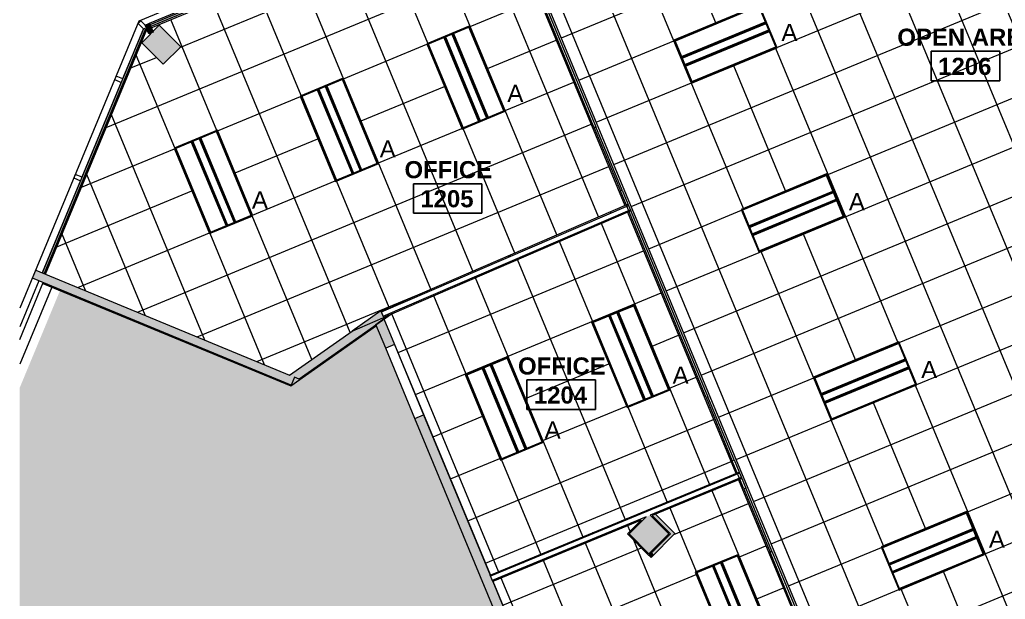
# Model space of a CAD drawing. Header units: inches. Extents: x 488 to 2071, y 800 to 2512.
# Drawn here: x 488 to 1006, y 1816 to 2121 of the extents above; entities that cross this region are included whole.
import ezdxf

# ---------------------------------------------------------------- set-up
doc = ezdxf.new("R2010")
doc.units = ezdxf.units.IN
doc.header["$MEASUREMENT"] = 0
for name, color, linetype, lineweight in [('A-AREA-IDEN', 2, 'Continuous', 9), ('A-CLNG', 13, 'Continuous', 13), ('A-CLNG-PATT', 13, 'Continuous', 13), ('A-DETL-GENF', 92, 'Continuous', 9), ('A-Flor-Shel-Tptn', 8, 'Continuous', 9), ('A-GLAZ-CURT', 52, 'Continuous', 9), ('A-GLAZ-CWMG', 51, 'Continuous', 13), ('A-Glaz-Shel', 8, 'Continuous', 9), ('A-Glaz-Shel-Sill', 8, 'Continuous', 9), ('A-WALL', 113, 'Continuous', 9), ('A-WALL-PATT', 111, 'Continuous', 13), ('A-Wall-Shel-Fill', 8, 'Continuous', 9), ('AI-Wall-Demz-E', 8, 'Continuous', 9), ('AI-Wall-Fill-E-2', 8, 'Continuous', 9), ('E-LITE-EQPM', 33, 'Continuous', 9), ('E-LITE-EQPM-IDEN', 33, 'Continuous', 9), ('I-WALL', 2, 'Continuous', 9), ('S-Cols', 8, 'Continuous', 9), ('S-Cols-Fill', 8, 'Continuous', 9)]:
    doc.layers.add(name, color=color, linetype=linetype, lineweight=lineweight)
doc.styles.add('Arial', font='arial.ttf', dxfattribs={"height": 9})
doc.styles.add('Swis721 Lt BT_B', font='', dxfattribs={"height": 9})
doc.styles.get('Swis721 Lt BT_B').set_extended_font_data('Swis721 Lt BT', bold=True)
pattern_1 = [(0, (0, 0), (30.72, 7.68), [1.267, -21.773, 1.267, -21.773, -122.88]), (0, (0, 0), (30.72, 7.68), [-46.08, 1.267, -44.813, 1.267, -21.773, -53.76]), (0, (0, 0), (30.72, 7.68), [-115.2, 1.267, -14.093, 1.267, -37.133]), (120, (11.52, 3.84), (-22.011075, 22.7643), [1.267, -21.773, 1.267, -21.773, -122.88]), (120, (11.52, 3.84), (-22.011075, 22.7643), [-46.08, 1.267, -44.813, 1.267, -21.773, -53.76]), (120, (11.52, 3.84), (-22.011075, 22.7643), [-115.2, 1.267, -14.093, 1.267, -37.133]), (240, (15.36, 19.2), (-8.708925, -30.4443), [1.267, -21.773, 1.267, -21.773, -122.88]), (240, (15.36, 19.2), (-8.708925, -30.4443), [-46.08, 1.267, -44.813, 1.267, -21.773, -53.76]), (240, (15.36, 19.2), (-8.708925, -30.4443), [-115.2, 1.267, -14.093, 1.267, -37.133])]

# ---------------------------------------------------------------- blocks, each defined once
blk = doc.blocks.new('Revit Link EDITED_dwg_MUL6-V2-Level 1 REFLECTED CEILING PLAN')
at = {"layer": 'A-Glaz-Shel', "color": 7}
for p, q in [((-1, 0.625), (-1, 1.375)), ((1, 1.375), (1, 0.625)), ((55, 0.625), (55, 1.375)), ((57, 1.375), (57, 0.625))]:
    blk.add_line(p, q, dxfattribs=at)
at = {"layer": 'A-Glaz-Shel', "color": 7, "flags": 128}
for points in [[(-1, 2.375), (-1, 6.25), (1, 6.25), (1, 2.375)], [(55, 2.375), (55, 6.25), (57, 6.25), (57, 2.375)], [(111, 6.125), (111, 6.25), (113, 6.25), (113, 6.125)]]:
    blk.add_lwpolyline(points, dxfattribs=at)
blk = doc.blocks.new('Revit Link EDITED_dwg_MUL1-V3-Level 1 REFLECTED CEILING PLAN')
at = {"layer": 'A-Glaz-Shel', "color": 7}
blk.add_line((1, 1.07), (1, 0.26), dxfattribs=at)
at = {"layer": 'A-Glaz-Shel', "color": 7, "flags": 128}
blk.add_lwpolyline([(-1, 2.97), (-1, 6.25), (1, 6.25), (1, 2.16)], dxfattribs=at)
blk = doc.blocks.new('Revit Link EDITED_dwg-5488103-Level 1 REFLECTED CEILING PLAN')
at = {"layer": 'A-Wall-Shel-Fill'}
blk.add_hatch(color=7, dxfattribs=at).paths.add_polyline_path([(819.89, 1838.2), (821.15, 1839.45), (820.07, 1840.54), (818.83, 1839.26)], flags=0)
at = {"layer": 'AI-Wall-Fill-E-2'}
h = blk.add_hatch(color=7, dxfattribs=at)
h.paths.add_polyline_path([(888.45, 1226.24), (905.49, 1267.35), (944.17, 1251.37), (945.12, 1253.65), (940.53, 1255.55), (941.49, 1257.86), (902.78, 1273.89), (883.83, 1228.16), (886.41, 1227.09)], flags=0)
h.paths.add_polyline_path([(1002.7, 1392.65), (1002.69, 1392.7), (1002.69, 1392.65)], flags=0)
h.paths.add_polyline_path([(805.56, 1487.46), (838.83, 1565.84), (838.77, 1565.99), (835.13, 1557.37)], flags=0)
h.paths.add_polyline_path([(834.85, 1588.51), (835.02, 1588.58), (785.99, 1706.88), (785.85, 1706.82), (834.83, 1588.58)], flags=0)
h.paths.add_polyline_path([(784.42, 1710.28), (784.58, 1710.35), (736.87, 1825.51), (736.71, 1825.45), (784.36, 1710.42)], flags=0)
h.paths.add_polyline_path([(735.28, 1828.91), (735.44, 1828.98), (679.69, 1963.56), (679.55, 1963.46), (713.29, 1881.99)], flags=0)
h.paths.add_polyline_path([(630.52, 1928.39), (675.5, 1960.17), (675.36, 1960.5), (635, 1932.01), (632.5, 1933.05), (630.73, 1928.77), (500.42, 1982.75), (500.25, 1982.34), (629.94, 1928.62)], flags=0)
h.paths.add_polyline_path([(662.79, 1957.29), (678.88, 1964.24), (679.3, 1963.65), (679.57, 1963.84), (677.88, 1967.94), (666.53, 1959.93)], flags=0)
at = {"layer": 'S-Cols-Fill'}
blk.add_hatch(color=7, dxfattribs=at).paths.add_polyline_path([(821.15, 1839.45), (832.38, 1850.73), (822.23, 1860.87), (820.52, 1860.16), (830.1, 1850.57), (820.07, 1840.54), (820.97, 1839.63)], flags=0)
at = {"layer": 'A-Glaz-Shel', "color": 7}
for p, q in [((553.05, 2116.36), (542.14, 2090.01)), ((541.37, 2088.16), (520.71, 2038.27)), ((519.94, 2036.42), (499.88, 1987.98)), ((498.11, 1983.7), (488.05, 1959.43)), ((488.05, 1952.9), (500.42, 1982.75))]:
    blk.add_line(p, q, dxfattribs=at)
at = {"layer": 'A-Glaz-Shel-Sill', "color": 7}
blk.add_line((504.87, 1980.43), (488.05, 1939.83), dxfattribs=at)
at = {"layer": 'A-Glaz-Shel-Sill', "color": 7, "flags": 128}
blk.add_lwpolyline([(2027.09, 2231.29), (2027.09, 2292.98), (1497.37, 2512.39), (550.6, 2120.23), (488.05, 1969.23)], dxfattribs=at)
at = {"layer": 'AI-Wall-Demz-E', "color": 7, "flags": 128}
blk.add_lwpolyline([(500.42, 1982.75), (500.25, 1982.34), (630.52, 1928.39), (675.51, 1960.15)], dxfattribs=at)
at = {"layer": 'S-Cols', "color": 7}
for p, q in [((822.23, 1860.87), (832.4, 1850.7)), ((822.23, 1860.87), (832.4, 1850.7)), ((821.15, 1839.45), (820.07, 1840.54))]:
    blk.add_line(p, q, dxfattribs=at)
at = {"extrusion": (0, 0, -1), "zscale": -1}
for name, p, rotation in [('Revit Link EDITED_dwg_MUL1-V3-Level 1 REFLECTED CEILING PLAN', (-555.38, 2115.44), 315), ('Revit Link EDITED_dwg_MUL6-V2-Level 1 REFLECTED CEILING PLAN', (-544.07, 2088.13), 292.5000000000203)]:
    blk.add_blockref(name, p, dxfattribs=dict(at, rotation=rotation))
blk = doc.blocks.new('System Panel - Glazed-5474425-Level 1 REFLECTED CEILING PLAN')
at = {"layer": 'A-GLAZ-CURT', "lineweight": 13}
for p, q in [((-257.8, 0.75), (-257.8, 1.75)), ((-257.8, 1.75), (-119.8, 1.75)), ((-119.8, 0.75), (-257.8, 0.75)), ((-119.8, 1.75), (-119.8, 0.75)), ((-83.8, 0.75), (-83.8, 1.75)), ((-83.8, 1.75), (33.84, 1.75)), ((33.84, 0.75), (-83.8, 0.75)), ((33.84, 1.75), (33.84, 0.75)), ((69.84, 0.75), (69.84, 1.75)), ((69.84, 1.75), (85.84, 1.75)), ((85.84, 0.75), (69.84, 0.75)), ((85.84, 1.75), (85.84, 0.75)), ((121.84, 0.75), (121.84, 1.75)), ((121.84, 1.75), (216.3, 1.75)), ((216.3, 0.75), (121.84, 0.75)), ((216.3, 1.75), (216.3, 0.75)), ((252.3, 0.75), (252.3, 1.75)), ((252.3, 1.75), (257.8, 1.75)), ((257.8, 0.75), (252.3, 0.75)), ((257.8, 1.75), (257.8, 0.75))]:
    blk.add_line(p, q, dxfattribs=at)
at = {"layer": 'A-GLAZ-CURT'}
for p, q in [((-83.8, 1.75), (-119.8, 1.75)), ((-119.8, 0.75), (-83.8, 0.75)), ((69.84, 1.75), (33.84, 1.75)), ((33.84, 0.75), (69.84, 0.75)), ((121.84, 1.75), (85.84, 1.75)), ((85.84, 0.75), (121.84, 0.75)), ((252.3, 1.75), (216.3, 1.75)), ((216.3, 0.75), (252.3, 0.75))]:
    blk.add_line(p, q, dxfattribs=at)
blk = doc.blocks.new('System Panel - Glazed-5309573-Level 1 REFLECTED CEILING PLAN')
at = {"layer": 'A-GLAZ-CURT'}
blk.add_hatch(color=7, dxfattribs=at).paths.add_polyline_path([(-13.05, 0.75), (13.05, 0.75), (13.05, 1.75), (-13.05, 1.75), (-13.05, 1.38)], flags=0)
at = {"layer": 'A-GLAZ-CURT', "color": 55, "lineweight": 20}
for p, q in [((-13.05, 0.75), (-13.05, 1.75)), ((-13.05, 1.75), (13.05, 1.75)), ((13.05, 0.75), (-13.05, 0.75)), ((13.05, 1.75), (13.05, 0.75))]:
    blk.add_line(p, q, dxfattribs=at)
blk = doc.blocks.new('System Panel - Glazed-5309574-Level 1 REFLECTED CEILING PLAN')
at = {"layer": 'A-GLAZ-CURT'}
blk.add_hatch(color=7, dxfattribs=at).paths.add_polyline_path([(-69.6, 0.75), (69.66, 0.75), (69.66, 1.75), (-69.6, 1.75), (-69.6, 1.47)], flags=0)
at = {"layer": 'A-GLAZ-CURT', "color": 55, "lineweight": 20}
for p, q in [((-69.66, 0.75), (-69.66, 1.75)), ((-69.66, 1.75), (69.66, 1.75)), ((69.66, 0.75), (-69.66, 0.75)), ((69.66, 1.75), (69.66, 0.75))]:
    blk.add_line(p, q, dxfattribs=at)
blk = doc.blocks.new('Rectangular Mullion - 2_5_ x 5_ rectangular-5308160-Level 1 REFLECTED CEILING PLAN')
at = {"layer": 'A-GLAZ-CWMG', "lineweight": 9}
blk.add_line((556.26, 2119.19), (580.37, 2129.18), dxfattribs=at)
blk = doc.blocks.new('Rectangular Mullion - 2_5_ x 5_ rectangular-5309581-Level 1 REFLECTED CEILING PLAN')
at = {"layer": 'A-GLAZ-CWMG', "lineweight": 9}
blk.add_hatch(color=7, dxfattribs=at).paths.add_polyline_path([(0, 2.5), (-1.89, 2.5), (-2.5, 2.25), (-2.5, -2.5), (0, -2.5), (0, 0)], flags=0)
at = {"layer": 'A-GLAZ-CWMG', "color": 55, "lineweight": 20}
for p, q in [((-2.5, 2.5), (0, 2.5)), ((-2.5, -2.5), (-2.5, 2.5)), ((0, 2.5), (0, -2.5)), ((0, -2.5), (-2.5, -2.5))]:
    blk.add_line(p, q, dxfattribs=at)
blk = doc.blocks.new('L-Recessed-Axis-Plano - 2 X 4-4550867-Level 1 REFLECTED CEILING PLAN')
at = {"layer": 'E-LITE-EQPM'}
for p, q in [((23.91, 11.87), (-23.91, 11.87)), ((-23.91, 11.87), (-23.91, -11.88)), ((-23.87, -11.56), (-23.87, 11.56)), ((-23.87, 11.56), (23.88, 11.56)), ((23.88, 11.56), (23.88, -11.56)), ((23.91, -11.88), (23.91, 11.87)), ((-23.87, 2.74), (23.88, 2.74)), ((23.88, 2.51), (-23.87, 2.51)), ((-23.87, 2.3), (23.88, 2.3)), ((-23.87, 2.2), (23.88, 2.2)), ((-23.87, 1.83), (23.88, 1.83)), ((-23.87, -1.83), (23.88, -1.83)), ((-23.87, -2.2), (23.88, -2.2)), ((-23.87, -2.3), (23.88, -2.3)), ((-23.87, -2.51), (23.88, -2.51)), ((-23.87, -2.74), (23.88, -2.74)), ((-23.91, -11.88), (23.91, -11.88)), ((23.88, -11.56), (-23.87, -11.56))]:
    blk.add_line(p, q, dxfattribs=at)
blk = doc.blocks.new('Room Tag - Room Name and Number-3379422-Level 1 REFLECTED CEILING PLAN')
at = {"layer": 'A-AREA-IDEN'}
for p, q in [((-0.1881, -0.1636), (-0.1881, -0.0018)), ((-0.1881, -0.0018), (0.1869, -0.0018)), ((0.1869, -0.0018), (-0.1881, -0.0018)), ((-0.1881, -0.0018), (-0.1881, -0.1636)), ((0.1869, -0.0018), (0.1869, -0.1636)), ((0.1869, -0.1636), (0.1869, -0.0018)), ((0.1869, -0.1636), (-0.1881, -0.1636)), ((-0.1881, -0.1636), (0.1869, -0.1636))]:
    blk.add_line(p, q, dxfattribs=at)

msp = doc.modelspace()

# ---------------------------------------------------------------- hatches: boundary and pattern name
at = {"layer": 'A-CLNG-PATT'}
h = msp.add_hatch(dxfattribs=at)
h.set_pattern_fill('FP_4', color=256, style=0, pattern_type=2)
h.set_pattern_definition([(292.5, (984.87, 1991.512), (-22.1731, -9.1844), []), (202.5, (984.87, 1991.512), (-9.1844, 22.1731), [])])
h.paths.add_polyline_path([(936.47, 1716.21), (1080.67, 1775.94), (1049.26, 1851.78), (1048.22, 1851.35), (1016.67, 1927.51), (1071.54, 1950.24), (1066.76, 1961.78), (1081.54, 1967.9), (1086.32, 1956.36), (1189.98, 1999.3), (1059.52, 2314.25), (1050.14, 2310.37), (1048.51, 2314.29), (954.19, 2275.22), (959.07, 2263.44), (944.28, 2257.32), (939.41, 2269.1), (741.43, 2187.09), (935.79, 1717.85)], flags=0)
h.paths.add_polyline_path([(950.23, 1821.02), (940.83, 1843.72), (985.76, 1862.33), (995.16, 1839.63), (950.45, 1821.12)], flags=0)
h.paths.add_polyline_path([(1050.22, 1856.33), (1084.1, 1870.36), (1055.45, 1939.52), (1021.57, 1925.48), (1050.19, 1856.39)], flags=0)
h.paths.add_polyline_path([(1087.56, 1871.79), (1220.06, 1926.68), (1191.41, 1995.83), (1087.48, 1952.78), (1087.38, 1953), (1073.33, 1947.19), (1073.43, 1946.96), (1058.91, 1940.95), (1087.22, 1872.61)], flags=0)
h.paths.add_polyline_path([(914.66, 1910.31), (905.26, 1933), (950.19, 1951.61), (959.59, 1928.92), (914.88, 1910.4)], flags=0)
h.paths.add_polyline_path([(1119.07, 1916.15), (1109.67, 1938.84), (1154.59, 1957.45), (1163.99, 1934.76), (1119.29, 1916.24)], flags=0)
h.paths.add_polyline_path([(1068.82, 1974.16), (1059.42, 1996.86), (1104.35, 2015.46), (1113.75, 1992.77), (1069.04, 1974.25)], flags=0)
h.paths.add_polyline_path([(876.67, 1998.61), (867.27, 2021.31), (912.2, 2039.92), (921.6, 2017.22), (876.89, 1998.71)], flags=0)
h.paths.add_polyline_path([(1032.04, 2062.97), (1022.64, 2085.66), (1067.56, 2104.27), (1076.96, 2081.58), (1032.26, 2063.06)], flags=0)
h.paths.add_polyline_path([(841.2, 2087.66), (831.8, 2110.35), (876.73, 2128.96), (886.13, 2106.27), (841.42, 2087.75)], flags=0)
h.paths.add_polyline_path([(995.36, 2151.51), (985.96, 2174.21), (1030.89, 2192.81), (1040.28, 2170.12), (995.58, 2151.6)], flags=0)
h.paths.add_polyline_path([(812.44, 2153.68), (803.04, 2176.37), (847.97, 2194.98), (857.36, 2172.29), (812.66, 2153.77)], flags=0)
h.paths.add_polyline_path([(967.81, 2218.04), (958.41, 2240.73), (1003.33, 2259.34), (1012.73, 2236.64), (968.03, 2218.13)], flags=0)
h = msp.add_hatch(dxfattribs=at)
h.set_pattern_fill('FP_2', color=256, style=0, pattern_type=2)
h.set_pattern_definition([(22.5, (667.49, 2067.87), (9.1844, -22.1731), []), (292.5, (667.49, 2067.87), (-22.1731, -9.1844), [])])
h.paths.add_polyline_path([(833.58, 1592.04), (960.92, 1644.79), (932.09, 1714.4), (933.82, 1715.11), (915.09, 1760.35), (786.01, 1706.88), (825.53, 1611.48)], flags=0)
h.paths.add_polyline_path([(841.4, 1646.45), (822.79, 1691.38), (845.48, 1700.78), (864.09, 1655.85), (841.57, 1646.53)], flags=0)
h.paths.add_polyline_path([(909.4, 1673.03), (890.79, 1717.96), (913.49, 1727.36), (932.09, 1682.43), (909.78, 1673.19)], flags=0)
h.paths.add_polyline_path([(784.58, 1710.35), (913.65, 1763.81), (865.95, 1878.98), (822.27, 1860.88), (832.4, 1850.7), (819.89, 1838.2), (807.5, 1850.59), (814.62, 1857.72), (736.87, 1825.51), (784.36, 1710.88)], flags=0)
h.paths.add_polyline_path([(795.63, 1756.94), (777.03, 1801.86), (799.72, 1811.26), (818.33, 1766.34), (796.01, 1757.09)], flags=0)
h.paths.add_polyline_path([(861.77, 1785.42), (843.16, 1830.34), (865.85, 1839.74), (884.46, 1794.82), (862.15, 1785.57)], flags=0)
h.paths.add_polyline_path([(735.44, 1828.98), (864.51, 1882.44), (807.6, 2019.83), (683.44, 1966.21), (679.69, 1963.56), (735.28, 1829.36)], flags=0)
h.paths.add_polyline_path([(740.76, 1889.43), (722.15, 1934.35), (744.84, 1943.75), (763.45, 1898.82), (741.13, 1889.58)], flags=0)
h.paths.add_polyline_path([(807.28, 1916.98), (788.67, 1961.9), (811.36, 1971.3), (829.97, 1926.38), (807.65, 1917.13)], flags=0)
h.paths.add_polyline_path([(629.94, 1934.1), (677.89, 1967.92), (677.92, 1967.91), (806.17, 2023.29), (737.58, 2188.88), (737.5, 2188.85), (736.54, 2191.16), (687.12, 2170.69), (688.07, 2168.38), (685.76, 2167.42), (684.81, 2169.73), (635.38, 2149.26), (636.34, 2146.95), (634.03, 2145.99), (633.07, 2148.3), (583.64, 2127.82), (584.6, 2125.52), (582.29, 2124.56), (581.33, 2126.87), (557.21, 2116.88), (558.07, 2114.8), (561.42, 2118.15), (572.74, 2106.84), (563.54, 2097.64), (552.23, 2108.96), (557.61, 2114.34), (555.86, 2113.61), (554.9, 2115.92), (501.61, 1987.26), (629.88, 1934.13)], flags=0)
h.paths.add_polyline_path([(679.58, 1963.84), (682.04, 1965.61), (679.37, 1964.45), (679.13, 1964.93), (679.57, 1963.84)], flags=0)
h.paths.add_polyline_path([(587.85, 2008.57), (569.24, 2053.49), (591.94, 2062.89), (610.54, 2017.96), (588.23, 2008.72)], flags=0)
h.paths.add_polyline_path([(654.07, 2035.99), (635.46, 2080.92), (658.15, 2090.32), (676.76, 2045.39), (654.44, 2036.15)], flags=0)
h.paths.add_polyline_path([(720.59, 2063.55), (701.98, 2108.47), (724.67, 2117.87), (743.28, 2072.95), (720.96, 2063.7)], flags=0)
at = {"layer": 'A-DETL-GENF'}
h = msp.add_hatch(color=9, dxfattribs=at)
h.paths.add_polyline_path([(488.05, 799.94), (1415.16, 799.94), (1461.44, 911.67), (1454.19, 914.67), (1460.19, 929.16), (1467.44, 926.16), (1483.65, 965.29), (1375.23, 1012.17), (1376.16, 1014.32), (1339.44, 1030.19), (1338.51, 1028.04), (1114.81, 1124.75), (1093.18, 1072.51), (1093.12, 1072.51), (1093.09, 1072.46), (997, 1112.26), (954.85, 1010.5), (954.06, 1010.84), (953.51, 1009.5), (920.23, 1023.28), (831.49, 809.04), (756.81, 839.97), (759.15, 845.61), (547.33, 933.35), (585.4, 1025.28), (752.68, 955.99), (848.55, 1187.43), (864.26, 1180.91), (870.07, 1194.89), (874.34, 1193.12), (905.88, 1265.96), (939.16, 1252.24), (939.59, 1253.23), (905.48, 1267.36), (888.45, 1226.24), (883.83, 1228.16), (902.78, 1273.89), (941.49, 1257.87), (943.21, 1262.01), (943.36, 1261.95), (959.26, 1298.66), (958.51, 1298.97), (996.19, 1389.93), (798.83, 1471.68), (838.32, 1567.02), (675.55, 1959.92), (630.52, 1928.39), (509.26, 1978.61), (488.05, 1927.42), (488.05, 815.54)], flags=0)
h.paths.add_polyline_path([(776.32, 846.05), (776.32, 846.05), (774.9, 846.64)], flags=0)
h.paths.add_polyline_path([(771.7, 847.96), (773.87, 853.2), (778.49, 851.28), (792.27, 884.54), (787.64, 886.46), (791.76, 896.39), (782.02, 900.42), (885.31, 1149.79), (845.1, 1166.44), (737.24, 906.04), (608.76, 959.26), (610.61, 963.74), (734.62, 912.38), (750.86, 951.6), (588.29, 1018.94), (553.94, 936.02), (761.06, 850.23), (761.82, 852.06), (771.32, 848.12)], flags=0)
h.paths.add_polyline_path([(793.67, 901.01), (895.06, 1145.78), (889.96, 1147.88), (788.57, 903.12), (792.27, 901.59)], flags=0)
h.paths.add_polyline_path([(1208.68, 1017.04), (1194.19, 1023.04), (1200.19, 1037.54), (1214.69, 1031.54), (1213.24, 1028.04)], flags=0)
h.paths.add_polyline_path([(1090.45, 1079.14), (1112.07, 1131.34), (1230.33, 1082.36), (1281.61, 1206.16), (1128.37, 1269.63), (1102.35, 1206.86), (1094.97, 1209.92), (1123.94, 1280.18), (1040.89, 1314.58), (990.18, 1192.17), (1069.67, 1159.21), (1061.02, 1138.33), (1056.4, 1140.24), (1063.1, 1156.5), (988.25, 1187.5), (980.98, 1169.95), (980.92, 1169.97), (981.85, 1172.21), (981.02, 1172.53), (965.78, 1135.57), (966.54, 1135.25), (967.14, 1136.71), (967.2, 1136.69), (964.91, 1131.14), (1039.78, 1100.13), (1041.09, 1103.29), (1045.71, 1101.38), (1044.4, 1098.22), (1088.56, 1079.93)], flags=0)
h.paths.add_polyline_path([(887.16, 1154.26), (891.3, 1164.3), (851.25, 1180.89), (847.09, 1170.85), (885.31, 1155.02)], flags=0)
h.paths.add_polyline_path([(904.36, 1164.29), (905.85, 1167.9), (870.61, 1183.16), (868.88, 1179), (904.34, 1164.3)], flags=0)
h.paths.add_polyline_path([(1283.14, 1209.85), (1287.81, 1221.14), (1134.66, 1284.58), (1129.99, 1273.29), (1281.61, 1210.49)], flags=0)
h.paths.add_polyline_path([(1289.34, 1224.83), (1290.07, 1226.59), (1331.78, 1327.29), (1322.58, 1336.49), (1309.08, 1349.24), (1221.09, 1385.7), (1246.73, 1447.6), (1198.68, 1467.46), (1196.96, 1463.37), (1192.34, 1465.28), (1194.02, 1469.43), (1118.06, 1500.89), (1115.77, 1495.35), (1115.71, 1495.37), (1116.29, 1496.78), (1114.94, 1497.31), (1099.7, 1460.36), (1100.98, 1459.83), (1101.93, 1462.11), (1101.99, 1462.09), (1095.1, 1445.46), (1171.08, 1414.03), (1177.03, 1428.33), (1181.65, 1426.42), (1173.77, 1407.4), (1093.17, 1440.79), (1042.46, 1318.38), (1081.48, 1302.23), (1125.55, 1284.06), (1154.48, 1354.23), (1162.11, 1351.08), (1136.1, 1288.31), (1287.81, 1225.47)], flags=0)
h.paths.add_polyline_path([(589.16, 1272.98), (574.66, 1278.98), (580.66, 1293.48), (595.16, 1287.48)], flags=0)
h.paths.add_polyline_path([(1338.28, 1342.98), (1375.21, 1432.15), (1292.74, 1466.31), (1291.68, 1465.88), (1289.76, 1470.49), (1287.77, 1469.67), (1287.64, 1469.99), (1294.3, 1472.75), (1263.3, 1547.54), (1207.64, 1524.53), (1195.14, 1554.68), (1170.66, 1544.54), (1170.3, 1545.41), (1133.35, 1530.1), (1133.71, 1529.24), (1128.98, 1527.25), (1120, 1505.56), (1246.75, 1453.06), (1254.38, 1456.21), (1254.51, 1455.89), (1252.81, 1455.19), (1254.72, 1450.57), (1253.1, 1449.9), (1234.13, 1404.09), (1257.45, 1394.41), (1250.97, 1378.72), (1331.47, 1345.38), (1333.68, 1347.58), (1338.13, 1343.13)], flags=0)
h.paths.add_polyline_path([(1246.34, 1380.64), (1250.93, 1391.72), (1232.21, 1399.47), (1227.64, 1388.39), (1238.78, 1383.77)], flags=0)
h.paths.add_polyline_path([(717.73, 1583.41), (703.24, 1589.41), (709.24, 1603.9), (723.74, 1597.9)], flags=0)
at = {"layer": 'A-WALL'}
for points in [[(563.54, 2097.64), (572.74, 2106.84), (561.42, 2118.15), (552.23, 2108.96), (562.79, 2098.4)], [(818.79, 1840.14), (829.22, 1850.57), (819.41, 1860.38), (817.28, 1859.5), (808.36, 1850.57), (817.91, 1841.02)]]:
    msp.add_hatch(color=250, dxfattribs=at).paths.add_polyline_path(points, flags=0)
at = {"layer": 'A-WALL-PATT', "lineweight": 9}
h = msp.add_hatch(dxfattribs=at)
h.set_pattern_fill('FP_1', color=256, style=0, pattern_type=2)
h.set_pattern_definition(pattern_1)
h.paths.add_polyline_path([(678.14, 1967.32), (808, 2023.4), (807.75, 2023.98), (677.89, 1967.9), (678.1, 1967.42)], flags=0)
h = msp.add_hatch(dxfattribs=at)
h.set_pattern_fill('FP_1', color=256, style=0, pattern_type=2)
h.set_pattern_definition(pattern_1)
h.paths.add_polyline_path([(679.37, 1964.45), (809.24, 2020.53), (808.99, 2021.11), (679.13, 1965.03)], flags=0)
for points in [[(630.73, 1928.77), (632.5, 1933.05), (496.53, 1989.36), (494.76, 1985.09), (630.52, 1928.86)], [(635, 1932.01), (683.44, 1966.21), (682.09, 1965.63), (679.3, 1963.65), (678.88, 1964.24), (662.79, 1957.29), (629.95, 1934.1), (632.5, 1933.05)]]:
    msp.add_hatch(color=7, dxfattribs=at).paths.add_polyline_path(points, flags=0)
h = msp.add_hatch(color=7, dxfattribs=at)
h.paths.add_polyline_path([(838.83, 1565.84), (841.57, 1572.29), (700.34, 1913.27), (695.72, 1911.35), (838.78, 1565.98)], flags=0)
h.paths.add_polyline_path([(680.41, 1948.31), (685.03, 1950.22), (679.55, 1963.46), (675.36, 1960.5), (679.62, 1950.22)], flags=0)
h = msp.add_hatch(dxfattribs=at)
h.set_pattern_fill('FP_1', color=256, style=0, pattern_type=2)
h.set_pattern_definition(pattern_1)
h.paths.add_polyline_path([(735.52, 1828.33), (866.37, 1882.53), (866.13, 1883.11), (735.28, 1828.91)], flags=0)
h = msp.add_hatch(dxfattribs=at)
h.set_pattern_fill('FP_1', color=256, style=0, pattern_type=2)
h.set_pattern_definition(pattern_1)
h.paths.add_polyline_path([(736.71, 1825.45), (816.13, 1858.34), (817.28, 1859.5), (736.47, 1826.02)], flags=0)
h.paths.add_polyline_path([(819.89, 1859.9), (867.56, 1879.65), (867.33, 1880.22), (819.41, 1860.38), (819.89, 1859.9)], flags=0)
at = {"layer": 'A-WALL-PATT'}
msp.add_hatch(color=250, dxfattribs=at).paths.add_polyline_path([(818.79, 1839.26), (830.1, 1850.57), (820.52, 1860.16), (819.89, 1859.9), (829.22, 1850.57), (818.79, 1840.14), (808.38, 1850.59), (816.13, 1858.34), (814.62, 1857.72), (807.5, 1850.55), (818.59, 1839.45)], flags=0)

# ---------------------------------------------------------------- linework, layer by layer
at = {"layer": 'A-CLNG'}
for p, q in [((737.58, 2188.88), (806.17, 2023.29)), ((936.47, 1716.21), (741.43, 2187.09)), ((557.21, 2116.88), (581.33, 2126.87)), ((876.73, 2128.96), (831.8, 2110.35)), ((886.13, 2106.27), (876.73, 2128.96)), ((501.61, 1987.26), (554.9, 2115.92)), ((724.67, 2117.87), (701.98, 2108.47)), ((743.28, 2072.95), (724.67, 2117.87)), ((701.98, 2108.47), (720.59, 2063.55)), ((831.8, 2110.35), (841.2, 2087.66)), ((841.2, 2087.66), (886.13, 2106.27)), ((658.15, 2090.32), (635.46, 2080.92)), ((676.76, 2045.39), (658.15, 2090.32)), ((635.46, 2080.92), (654.07, 2035.99)), ((720.59, 2063.55), (743.28, 2072.95)), ((591.94, 2062.89), (569.24, 2053.49)), ((610.54, 2017.96), (591.94, 2062.89)), ((569.24, 2053.49), (587.85, 2008.57)), ((654.07, 2035.99), (676.76, 2045.39)), ((912.2, 2039.92), (867.27, 2021.31)), ((921.6, 2017.22), (912.2, 2039.92)), ((867.27, 2021.31), (876.67, 1998.61)), ((587.85, 2008.57), (610.54, 2017.96)), ((807.6, 2019.83), (864.51, 1882.44)), ((876.67, 1998.61), (921.6, 2017.22)), ((811.36, 1971.3), (788.67, 1961.9)), ((829.97, 1926.38), (811.36, 1971.3)), ((677.88, 1967.94), (662.79, 1957.29)), ((677.89, 1967.9), (677.88, 1967.94)), ((679.58, 1963.84), (678.13, 1967.32)), ((735.44, 1828.98), (679.69, 1963.56)), ((788.67, 1961.9), (807.28, 1916.98)), ((950.19, 1951.61), (905.26, 1933)), ((959.59, 1928.92), (950.19, 1951.61)), ((744.84, 1943.75), (722.15, 1934.35)), ((763.45, 1898.82), (744.84, 1943.75)), ((722.15, 1934.35), (740.76, 1889.43)), ((905.26, 1933), (914.66, 1910.31)), ((914.66, 1910.31), (959.59, 1928.92)), ((807.28, 1916.98), (829.97, 1926.38)), ((740.76, 1889.43), (763.45, 1898.82)), ((865.95, 1878.98), (913.65, 1763.81)), ((832.42, 1850.73), (822.27, 1860.88)), ((985.76, 1862.33), (940.83, 1843.72)), ((995.16, 1839.63), (985.76, 1862.33)), ((819.89, 1838.2), (832.42, 1850.73)), ((818.81, 1839.28), (819.89, 1838.2)), ((865.85, 1839.74), (843.16, 1830.34)), ((884.46, 1794.82), (865.85, 1839.74)), ((940.83, 1843.72), (950.23, 1821.02)), ((950.23, 1821.02), (995.16, 1839.63)), ((843.16, 1830.34), (861.77, 1785.42)), ((784.58, 1710.35), (736.87, 1825.51))]:
    msp.add_line(p, q, dxfattribs=at)
at = {"layer": 'A-WALL', "color": 55, "lineweight": 20}
for p, q in [((552.23, 2108.96), (561.42, 2118.15)), ((561.42, 2118.15), (572.74, 2106.84)), ((563.54, 2097.64), (552.23, 2108.96)), ((572.74, 2106.84), (563.54, 2097.64)), ((494.76, 1985.09), (496.53, 1989.36)), ((496.53, 1989.36), (629.94, 1934.1)), ((630.73, 1928.77), (494.76, 1985.09)), ((683.44, 1966.21), (635, 1932.01)), ((662.79, 1957.29), (678.88, 1964.24)), ((678.88, 1964.24), (679.3, 1963.65)), ((679.43, 1963.74), (682.09, 1965.63)), ((682.09, 1965.63), (683.44, 1966.21)), ((629.94, 1934.1), (662.79, 1957.29)), ((632.5, 1933.05), (630.73, 1928.77)), ((635, 1932.01), (632.5, 1933.05)), ((820.52, 1860.16), (830.1, 1850.57)), ((807.48, 1850.57), (814.62, 1857.72)), ((818.79, 1839.26), (807.48, 1850.57)), ((830.1, 1850.57), (818.79, 1839.26))]:
    msp.add_line(p, q, dxfattribs=at)
at = {"layer": 'A-WALL', "lineweight": 13}
for p, q in [((678.14, 1967.32), (808, 2023.4)), ((679.13, 1965.03), (808.99, 2021.11)), ((866.37, 1882.53), (735.52, 1828.33)), ((867.33, 1880.22), (819.41, 1860.38)), ((817.28, 1859.5), (736.47, 1826.02)), ((736.71, 1825.45), (735.28, 1828.91))]:
    msp.add_line(p, q, dxfattribs=at)
at = {"layer": 'A-WALL', "color": 135, "lineweight": 13}
for p, q in [((679.3, 1963.65), (679.43, 1963.74)), ((819.41, 1860.38), (819.89, 1859.9)), ((819.89, 1859.9), (829.22, 1850.57)), ((808.36, 1850.57), (816.13, 1858.34)), ((816.13, 1858.34), (817.28, 1859.5)), ((818.79, 1840.14), (808.36, 1850.57)), ((829.22, 1850.57), (818.79, 1840.14))]:
    msp.add_line(p, q, dxfattribs=at)
at = {"layer": 'I-WALL', "lineweight": 13}
for p, q in [((677.89, 1967.9), (807.75, 2023.98)), ((809.24, 2020.53), (683.44, 1966.21)), ((807.75, 2023.98), (809.24, 2020.53)), ((679.37, 1964.45), (677.89, 1967.9)), ((682.09, 1965.63), (679.37, 1964.45)), ((695.72, 1911.35), (680.41, 1948.31)), ((685.03, 1950.22), (700.34, 1913.27)), ((735.28, 1828.91), (866.13, 1883.11)), ((866.13, 1883.11), (867.56, 1879.65)), ((867.56, 1879.65), (820.52, 1860.16)), ((814.62, 1857.72), (736.71, 1825.45))]:
    msp.add_line(p, q, dxfattribs=at)
at = {"layer": 'I-WALL', "color": 55, "lineweight": 20}
for p, q in [((675.25, 1960.77), (679.3, 1963.65)), ((679.43, 1963.74), (685.03, 1950.22)), ((680.41, 1948.31), (675.25, 1960.77)), ((700.34, 1913.27), (735.28, 1828.91)), ((838.83, 1565.84), (695.72, 1911.35)), ((736.71, 1825.45), (844.26, 1565.81))]:
    msp.add_line(p, q, dxfattribs=at)
at = {"layer": 'I-WALL'}
for p, q in [((685.03, 1950.22), (680.41, 1948.31)), ((695.72, 1911.35), (700.34, 1913.27))]:
    msp.add_line(p, q, dxfattribs=at)

# ---------------------------------------------------------------- block references
at = {"layer": 'A-AREA-IDEN', "xscale": 95.99999999999994, "yscale": 95.99999999999994, "zscale": 95.99999999999994}
for p in [(985.24, 2104.65), (713.04, 2034.98), (772.72, 1931.7)]:
    msp.add_blockref('Room Tag - Room Name and Number-3379422-Level 1 REFLECTED CEILING PLAN', p, dxfattribs=at)
at = {"layer": 'A-Flor-Shel-Tptn', "color": 7}
msp.add_blockref('Revit Link EDITED_dwg-5488103-Level 1 REFLECTED CEILING PLAN', (0, 0), dxfattribs=at)
at = {"layer": 'A-GLAZ-CURT'}
for name, p, rotation in [('System Panel - Glazed-5474425-Level 1 REFLECTED CEILING PLAN', (835.17, 1953.29), 292.4999999999995), ('System Panel - Glazed-5309573-Level 1 REFLECTED CEILING PLAN', (569.27, 2121.87), 22.49999999995562), ('System Panel - Glazed-5309574-Level 1 REFLECTED CEILING PLAN', (528.24, 2051.56), 67.49999999999923)]:
    msp.add_blockref(name, p, dxfattribs=dict(at, rotation=rotation))
at = {"layer": 'A-GLAZ-CWMG', "lineweight": 9}
msp.add_blockref('Rectangular Mullion - 2_5_ x 5_ rectangular-5308160-Level 1 REFLECTED CEILING PLAN', (0, 0), dxfattribs=at)
at = {"layer": 'A-GLAZ-CWMG', "lineweight": 9, "rotation": 202.4999999999556}
msp.add_blockref('Rectangular Mullion - 2_5_ x 5_ rectangular-5309581-Level 1 REFLECTED CEILING PLAN', (554.9, 2115.92), dxfattribs=at)
at = {"layer": 'E-LITE-EQPM', "extrusion": (0, 0, -1)}
for p, rotation in [((-858.97, 2108.31), 157.5000000000445), ((-722.63, 2090.71), 247.5000000000441), ((-656.11, 2063.15), 247.5000000000441), ((-589.89, 2035.73), 247.5000000000441), ((-894.43, 2019.27), 157.5000000000445), ((-809.32, 1944.14), 247.5000000000441), ((-932.43, 1930.96), 157.5000000000445), ((-742.8, 1916.59), 247.5000000000441), ((-967.99, 1841.67), 157.5000000000445), ((-863.81, 1812.58), 247.5000000000441)]:
    msp.add_blockref('L-Recessed-Axis-Plano - 2 X 4-4550867-Level 1 REFLECTED CEILING PLAN', p, dxfattribs=dict(at, rotation=rotation))

# ---------------------------------------------------------------- texts
at = {"layer": 'A-AREA-IDEN', "char_height": 9, "attachment_point": 1, "style": 'Swis721 Lt BT_B'}
for s, insert, width in [('OPEN AREA', (949.36, 2116.37), 86.658), ('1206', (970.83, 2101.05), 33.936), ('OFFICE', (690.3, 2046.7), 54.843), ('1205', (698.63, 2031.38), 33.936), ('OFFICE', (749.98, 1943.41), 54.843), ('1204', (758.31, 1928.09), 33.936)]:
    msp.add_mtext(s, dxfattribs=dict(at, insert=insert, width=width))
at = {"layer": 'E-LITE-EQPM-IDEN', "char_height": 9, "width": 10.302, "attachment_point": 1, "style": 'Arial'}
for insert in [(888.44, 2118.89), (744.37, 2086.85), (677.29, 2057.61), (610.13, 2030.74), (923.91, 2029.85), (831.24, 1938.61), (961.9, 1941.54), (763.97, 1909.73), (997.47, 1852.26)]:
    msp.add_mtext('A', dxfattribs=dict(at, insert=insert))

doc.saveas('drawing.dxf')
